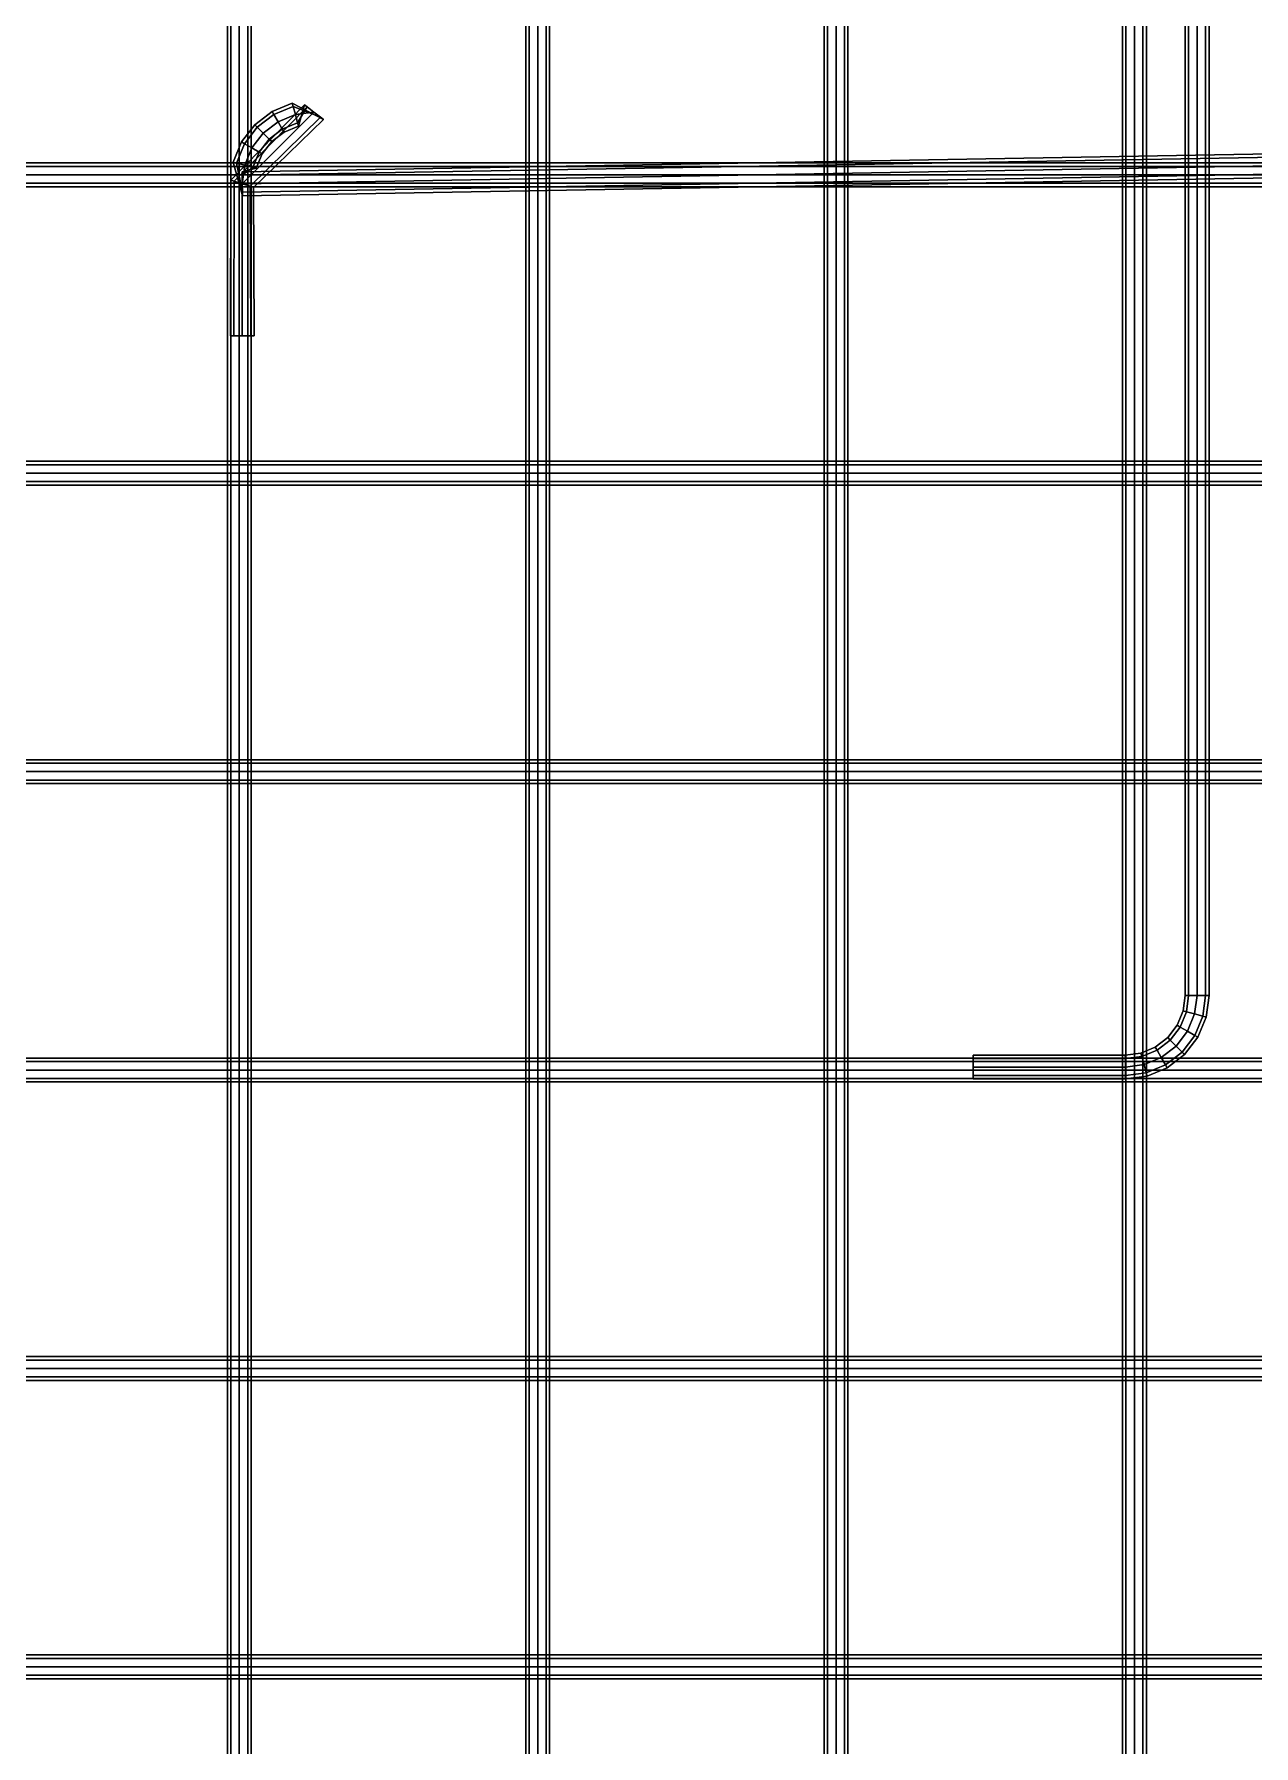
# Model space of a CAD drawing. Extents: x -6000 to 6000, y 0 to 6600.
# Drawn here: x -1537 to -720, y 1147 to 2294 of the extents above; entities that cross this region are included whole.
import ezdxf

# ---------------------------------------------------------------- set-up
doc = ezdxf.new("R2010")
doc.units = 0
for name, color, linetype in [('REBAR-H', 4, 'CONTINUOUS'), ('REBAR-O', 6, 'CONTINUOUS'), ('REBAR-V', 3, 'CONTINUOUS')]:
    doc.layers.add(name, color=color, linetype=linetype)

msp = doc.modelspace()

# ---------------------------------------------------------------- linework, layer by layer
at = {"layer": 'REBAR-H'}
for points in [[(-3937.077, 2205.657, 52.343), (-3937.077, 2208, 58), (3937.077, 2208, 58), (3937.077, 2205.657, 52.343)], [(-3937.077, 2208, 58), (-3937.077, 2205.657, 63.657), (3937.077, 2205.657, 63.657), (3937.077, 2208, 58)], [(-3937.077, 2205.657, 736.343), (-3937.077, 2208, 742), (3937.077, 2208, 742), (3937.077, 2205.657, 736.343)], [(-3937.077, 2208, 742), (-3937.077, 2205.657, 747.657), (3937.077, 2205.657, 747.657), (3937.077, 2208, 742)], [(-3937.077, 2200, 50), (-3937.077, 2205.657, 52.343), (3937.077, 2205.657, 52.343), (3937.077, 2200, 50)], [(-3937.077, 2205.657, 63.657), (-3937.077, 2200, 66), (3937.077, 2200, 66), (3937.077, 2205.657, 63.657)], [(-3937.077, 2200, 734), (-3937.077, 2205.657, 736.343), (3937.077, 2205.657, 736.343), (3937.077, 2200, 734)], [(-3937.077, 2205.657, 747.657), (-3937.077, 2200, 750), (3937.077, 2200, 750), (3937.077, 2205.657, 747.657)], [(-3937.077, 2194.343, 52.343), (-3937.077, 2200, 50), (3937.077, 2200, 50), (3937.077, 2194.343, 52.343)], [(-3937.077, 2200, 66), (-3937.077, 2194.343, 63.657), (3937.077, 2194.343, 63.657), (3937.077, 2200, 66)], [(-3937.077, 2194.343, 736.343), (-3937.077, 2200, 734), (3937.077, 2200, 734), (3937.077, 2194.343, 736.343)], [(-3937.077, 2200, 750), (-3937.077, 2194.343, 747.657), (3937.077, 2194.343, 747.657), (3937.077, 2200, 750)], [(-3937.077, 2192, 58), (-3937.077, 2194.343, 52.343), (3937.077, 2194.343, 52.343), (3937.077, 2192, 58)], [(-3937.077, 2194.343, 63.657), (-3937.077, 2192, 58), (3937.077, 2192, 58), (3937.077, 2194.343, 63.657)], [(-3937.077, 2192, 742), (-3937.077, 2194.343, 736.343), (3937.077, 2194.343, 736.343), (3937.077, 2192, 742)], [(-3937.077, 2194.343, 747.657), (-3937.077, 2192, 742), (3937.077, 2192, 742), (3937.077, 2194.343, 747.657)], [(-3846.168, 2005.657, 52.343), (-3846.168, 2008, 58), (3846.168, 2008, 58), (3846.168, 2005.657, 52.343)], [(-3846.168, 2008, 58), (-3846.168, 2005.657, 63.657), (3846.168, 2005.657, 63.657), (3846.168, 2008, 58)], [(-3846.168, 2005.657, 736.343), (-3846.168, 2008, 742), (3846.168, 2008, 742), (3846.168, 2005.657, 736.343)], [(-3846.168, 2008, 742), (-3846.168, 2005.657, 747.657), (3846.168, 2005.657, 747.657), (3846.168, 2008, 742)], [(-3846.168, 2000, 50), (-3846.168, 2005.657, 52.343), (3846.168, 2005.657, 52.343), (3846.168, 2000, 50)], [(-3846.168, 2005.657, 63.657), (-3846.168, 2000, 66), (3846.168, 2000, 66), (3846.168, 2005.657, 63.657)], [(-3846.168, 2000, 734), (-3846.168, 2005.657, 736.343), (3846.168, 2005.657, 736.343), (3846.168, 2000, 734)], [(-3846.168, 2005.657, 747.657), (-3846.168, 2000, 750), (3846.168, 2000, 750), (3846.168, 2005.657, 747.657)], [(-3846.168, 1994.343, 52.343), (-3846.168, 2000, 50), (3846.168, 2000, 50), (3846.168, 1994.343, 52.343)], [(-3846.168, 2000, 66), (-3846.168, 1994.343, 63.657), (3846.168, 1994.343, 63.657), (3846.168, 2000, 66)], [(-3846.168, 1994.343, 736.343), (-3846.168, 2000, 734), (3846.168, 2000, 734), (3846.168, 1994.343, 736.343)], [(-3846.168, 2000, 750), (-3846.168, 1994.343, 747.657), (3846.168, 1994.343, 747.657), (3846.168, 2000, 750)], [(-3846.168, 1992, 58), (-3846.168, 1994.343, 52.343), (3846.168, 1994.343, 52.343), (3846.168, 1992, 58)], [(-3846.168, 1994.343, 63.657), (-3846.168, 1992, 58), (3846.168, 1992, 58), (3846.168, 1994.343, 63.657)], [(-3846.168, 1992, 742), (-3846.168, 1994.343, 736.343), (3846.168, 1994.343, 736.343), (3846.168, 1992, 742)], [(-3846.168, 1994.343, 747.657), (-3846.168, 1992, 742), (3846.168, 1992, 742), (3846.168, 1994.343, 747.657)], [(-3755.259, 1805.657, 52.343), (-3755.259, 1808, 58), (3755.259, 1808, 58), (3755.259, 1805.657, 52.343)], [(-3755.259, 1808, 58), (-3755.259, 1805.657, 63.657), (3755.259, 1805.657, 63.657), (3755.259, 1808, 58)], [(-3755.259, 1805.657, 736.343), (-3755.259, 1808, 742), (3755.259, 1808, 742), (3755.259, 1805.657, 736.343)], [(-3755.259, 1808, 742), (-3755.259, 1805.657, 747.657), (3755.259, 1805.657, 747.657), (3755.259, 1808, 742)], [(-3755.259, 1800, 50), (-3755.259, 1805.657, 52.343), (3755.259, 1805.657, 52.343), (3755.259, 1800, 50)], [(-3755.259, 1805.657, 63.657), (-3755.259, 1800, 66), (3755.259, 1800, 66), (3755.259, 1805.657, 63.657)], [(-3755.259, 1800, 734), (-3755.259, 1805.657, 736.343), (3755.259, 1805.657, 736.343), (3755.259, 1800, 734)], [(-3755.259, 1805.657, 747.657), (-3755.259, 1800, 750), (3755.259, 1800, 750), (3755.259, 1805.657, 747.657)], [(-3755.259, 1794.343, 52.343), (-3755.259, 1800, 50), (3755.259, 1800, 50), (3755.259, 1794.343, 52.343)], [(-3755.259, 1800, 66), (-3755.259, 1794.343, 63.657), (3755.259, 1794.343, 63.657), (3755.259, 1800, 66)], [(-3755.259, 1794.343, 736.343), (-3755.259, 1800, 734), (3755.259, 1800, 734), (3755.259, 1794.343, 736.343)], [(-3755.259, 1800, 750), (-3755.259, 1794.343, 747.657), (3755.259, 1794.343, 747.657), (3755.259, 1800, 750)], [(-3755.259, 1792, 58), (-3755.259, 1794.343, 52.343), (3755.259, 1794.343, 52.343), (3755.259, 1792, 58)], [(-3755.259, 1794.343, 63.657), (-3755.259, 1792, 58), (3755.259, 1792, 58), (3755.259, 1794.343, 63.657)], [(-3755.259, 1792, 742), (-3755.259, 1794.343, 736.343), (3755.259, 1794.343, 736.343), (3755.259, 1792, 742)], [(-3755.259, 1794.343, 747.657), (-3755.259, 1792, 742), (3755.259, 1792, 742), (3755.259, 1794.343, 747.657)], [(-3664.35, 1605.657, 52.343), (-3664.35, 1608, 58), (3664.35, 1608, 58), (3664.35, 1605.657, 52.343)], [(-3664.35, 1608, 58), (-3664.35, 1605.657, 63.657), (3664.35, 1605.657, 63.657), (3664.35, 1608, 58)], [(-3664.35, 1605.657, 736.343), (-3664.35, 1608, 742), (3664.35, 1608, 742), (3664.35, 1605.657, 736.343)], [(-3664.35, 1608, 742), (-3664.35, 1605.657, 747.657), (3664.35, 1605.657, 747.657), (3664.35, 1608, 742)], [(-3664.35, 1600, 50), (-3664.35, 1605.657, 52.343), (3664.35, 1605.657, 52.343), (3664.35, 1600, 50)], [(-3664.35, 1605.657, 63.657), (-3664.35, 1600, 66), (3664.35, 1600, 66), (3664.35, 1605.657, 63.657)], [(-3664.35, 1600, 734), (-3664.35, 1605.657, 736.343), (3664.35, 1605.657, 736.343), (3664.35, 1600, 734)], [(-3664.35, 1605.657, 747.657), (-3664.35, 1600, 750), (3664.35, 1600, 750), (3664.35, 1605.657, 747.657)], [(-3664.35, 1594.343, 52.343), (-3664.35, 1600, 50), (3664.35, 1600, 50), (3664.35, 1594.343, 52.343)], [(-3664.35, 1600, 66), (-3664.35, 1594.343, 63.657), (3664.35, 1594.343, 63.657), (3664.35, 1600, 66)], [(-3664.35, 1594.343, 736.343), (-3664.35, 1600, 734), (3664.35, 1600, 734), (3664.35, 1594.343, 736.343)], [(-3664.35, 1600, 750), (-3664.35, 1594.343, 747.657), (3664.35, 1594.343, 747.657), (3664.35, 1600, 750)], [(-3664.35, 1592, 58), (-3664.35, 1594.343, 52.343), (3664.35, 1594.343, 52.343), (3664.35, 1592, 58)], [(-3664.35, 1594.343, 63.657), (-3664.35, 1592, 58), (3664.35, 1592, 58), (3664.35, 1594.343, 63.657)], [(-3664.35, 1592, 742), (-3664.35, 1594.343, 736.343), (3664.35, 1594.343, 736.343), (3664.35, 1592, 742)], [(-3664.35, 1594.343, 747.657), (-3664.35, 1592, 742), (3664.35, 1592, 742), (3664.35, 1594.343, 747.657)], [(-3573.441, 1405.657, 52.343), (-3573.441, 1408, 58), (3573.441, 1408, 58), (3573.441, 1405.657, 52.343)], [(-3573.441, 1408, 58), (-3573.441, 1405.657, 63.657), (3573.441, 1405.657, 63.657), (3573.441, 1408, 58)], [(-3573.441, 1405.657, 736.343), (-3573.441, 1408, 742), (3573.441, 1408, 742), (3573.441, 1405.657, 736.343)], [(-3573.441, 1408, 742), (-3573.441, 1405.657, 747.657), (3573.441, 1405.657, 747.657), (3573.441, 1408, 742)], [(-3573.441, 1400, 50), (-3573.441, 1405.657, 52.343), (3573.441, 1405.657, 52.343), (3573.441, 1400, 50)], [(-3573.441, 1405.657, 63.657), (-3573.441, 1400, 66), (3573.441, 1400, 66), (3573.441, 1405.657, 63.657)], [(-3573.441, 1400, 734), (-3573.441, 1405.657, 736.343), (3573.441, 1405.657, 736.343), (3573.441, 1400, 734)], [(-3573.441, 1405.657, 747.657), (-3573.441, 1400, 750), (3573.441, 1400, 750), (3573.441, 1405.657, 747.657)], [(-3573.441, 1394.343, 52.343), (-3573.441, 1400, 50), (3573.441, 1400, 50), (3573.441, 1394.343, 52.343)], [(-3573.441, 1400, 66), (-3573.441, 1394.343, 63.657), (3573.441, 1394.343, 63.657), (3573.441, 1400, 66)], [(-3573.441, 1394.343, 736.343), (-3573.441, 1400, 734), (3573.441, 1400, 734), (3573.441, 1394.343, 736.343)], [(-3573.441, 1400, 750), (-3573.441, 1394.343, 747.657), (3573.441, 1394.343, 747.657), (3573.441, 1400, 750)], [(-3573.441, 1392, 58), (-3573.441, 1394.343, 52.343), (3573.441, 1394.343, 52.343), (3573.441, 1392, 58)], [(-3573.441, 1394.343, 63.657), (-3573.441, 1392, 58), (3573.441, 1392, 58), (3573.441, 1394.343, 63.657)], [(-3573.441, 1392, 742), (-3573.441, 1394.343, 736.343), (3573.441, 1394.343, 736.343), (3573.441, 1392, 742)], [(-3573.441, 1394.343, 747.657), (-3573.441, 1392, 742), (3573.441, 1392, 742), (3573.441, 1394.343, 747.657)], [(-3482.532, 1205.657, 52.343), (-3482.532, 1208, 58), (3482.532, 1208, 58), (3482.532, 1205.657, 52.343)], [(-3482.532, 1208, 58), (-3482.532, 1205.657, 63.657), (3482.532, 1205.657, 63.657), (3482.532, 1208, 58)], [(-3482.532, 1205.657, 736.343), (-3482.532, 1208, 742), (3482.532, 1208, 742), (3482.532, 1205.657, 736.343)], [(-3482.532, 1208, 742), (-3482.532, 1205.657, 747.657), (3482.532, 1205.657, 747.657), (3482.532, 1208, 742)], [(-3482.532, 1200, 50), (-3482.532, 1205.657, 52.343), (3482.532, 1205.657, 52.343), (3482.532, 1200, 50)], [(-3482.532, 1205.657, 63.657), (-3482.532, 1200, 66), (3482.532, 1200, 66), (3482.532, 1205.657, 63.657)], [(-3482.532, 1200, 734), (-3482.532, 1205.657, 736.343), (3482.532, 1205.657, 736.343), (3482.532, 1200, 734)], [(-3482.532, 1205.657, 747.657), (-3482.532, 1200, 750), (3482.532, 1200, 750), (3482.532, 1205.657, 747.657)], [(-3482.532, 1194.343, 52.343), (-3482.532, 1200, 50), (3482.532, 1200, 50), (3482.532, 1194.343, 52.343)], [(-3482.532, 1200, 66), (-3482.532, 1194.343, 63.657), (3482.532, 1194.343, 63.657), (3482.532, 1200, 66)], [(-3482.532, 1194.343, 736.343), (-3482.532, 1200, 734), (3482.532, 1200, 734), (3482.532, 1194.343, 736.343)], [(-3482.532, 1200, 750), (-3482.532, 1194.343, 747.657), (3482.532, 1194.343, 747.657), (3482.532, 1200, 750)], [(-3482.532, 1192, 58), (-3482.532, 1194.343, 52.343), (3482.532, 1194.343, 52.343), (3482.532, 1192, 58)], [(-3482.532, 1194.343, 63.657), (-3482.532, 1192, 58), (3482.532, 1192, 58), (3482.532, 1194.343, 63.657)], [(-3482.532, 1192, 742), (-3482.532, 1194.343, 736.343), (3482.532, 1194.343, 736.343), (3482.532, 1192, 742)], [(-3482.532, 1194.343, 747.657), (-3482.532, 1192, 742), (3482.532, 1192, 742), (3482.532, 1194.343, 747.657)]]:
    msp.add_3dface(points, dxfattribs=at)
at = {"layer": 'REBAR-O'}
for points in [[(-763.657, 1650.003, 52.343), (-766, 1650.004, 58), (-766, 4949.996, 58), (-763.657, 4949.997, 52.343)], [(-766, 1650.004, 58), (-763.657, 1650.003, 63.657), (-763.657, 4949.997, 63.657), (-766, 4949.996, 58)], [(-763.657, 1650.003, 736.343), (-766, 1650.004, 742), (-766, 4949.996, 742), (-763.657, 4949.997, 736.343)], [(-766, 1650.004, 742), (-763.657, 1650.003, 747.657), (-763.657, 4949.997, 747.657), (-766, 4949.996, 742)], [(-758, 1650, 50), (-763.657, 1650.003, 52.343), (-763.657, 4949.997, 52.343), (-758, 4950, 50)], [(-763.657, 1650.003, 63.657), (-758, 1650, 66), (-758, 4950, 66), (-763.657, 4949.997, 63.657)], [(-758, 1650, 734), (-763.657, 1650.003, 736.343), (-763.657, 4949.997, 736.343), (-758, 4950, 734)], [(-763.657, 1650.003, 747.657), (-758, 1650, 750), (-758, 4950, 750), (-763.657, 4949.997, 747.657)], [(-752.343, 1649.997, 52.343), (-758, 1650, 50), (-758, 4950, 50), (-752.343, 4950.003, 52.343)], [(-758, 1650, 66), (-752.343, 1649.997, 63.657), (-752.343, 4950.003, 63.657), (-758, 4950, 66)], [(-752.343, 1649.997, 736.343), (-758, 1650, 734), (-758, 4950, 734), (-752.343, 4950.003, 736.343)], [(-758, 1650, 750), (-752.343, 1649.997, 747.657), (-752.343, 4950.003, 747.657), (-758, 4950, 750)], [(-750, 1649.996, 58), (-752.343, 1649.997, 52.343), (-752.343, 4950.003, 52.343), (-750, 4950.004, 58)], [(-752.343, 1649.997, 63.657), (-750, 1649.996, 58), (-750, 4950.004, 58), (-752.343, 4950.003, 63.657)], [(-750, 1649.996, 742), (-752.343, 1649.997, 736.343), (-752.343, 4950.003, 736.343), (-750, 4950.004, 742)], [(-752.343, 1649.997, 747.657), (-750, 1649.996, 742), (-750, 4950.004, 742), (-752.343, 4950.003, 747.657)], [(-1398.073, 2199.656, 52.343), (-1398.104, 2201.999, 58), (1350, 2250, 58), (1350, 2247.657, 52.343)], [(-1398.104, 2201.999, 58), (-1398.073, 2199.656, 63.657), (1350, 2247.657, 63.657), (1350, 2250, 58)], [(-1398.073, 2199.656, 736.343), (-1398.104, 2201.999, 742), (1350, 2250, 742), (1350, 2247.657, 736.343)], [(-1398.104, 2201.999, 742), (-1398.073, 2199.656, 747.657), (1350, 2247.657, 747.657), (1350, 2250, 742)], [(-1403.388, 2195.724, 52.343), (-1405.619, 2196.438, 58), (-1356.347, 2246.87, 58), (-1354.488, 2245.444, 52.343)], [(-1405.619, 2196.438, 58), (-1403.388, 2195.724, 63.657), (-1354.488, 2245.444, 63.657), (-1356.347, 2246.87, 58)], [(-1403.388, 2195.724, 736.343), (-1405.619, 2196.438, 742), (-1356.347, 2246.87, 742), (-1354.488, 2245.444, 736.343)], [(-1405.619, 2196.438, 742), (-1403.388, 2195.724, 747.657), (-1354.488, 2245.444, 747.657), (-1356.347, 2246.87, 742)], [(-1398, 2194, 50), (-1403.388, 2195.724, 52.343), (-1354.488, 2245.444, 52.343), (-1350, 2242, 50)], [(-1403.388, 2195.724, 63.657), (-1398, 2194, 66), (-1350, 2242, 66), (-1354.488, 2245.444, 63.657)], [(-1398, 2194, 734), (-1403.388, 2195.724, 736.343), (-1354.488, 2245.444, 736.343), (-1350, 2242, 734)], [(-1403.388, 2195.724, 747.657), (-1398, 2194, 750), (-1350, 2242, 750), (-1354.488, 2245.444, 747.657)], [(-1398, 2194, 50), (-1398.073, 2199.656, 52.343), (1350, 2247.657, 52.343), (1350, 2242, 50)], [(-1398.073, 2199.656, 63.657), (-1398, 2194, 66), (1350, 2242, 66), (1350, 2247.657, 63.657)], [(-1398, 2194, 734), (-1398.073, 2199.656, 736.343), (1350, 2247.657, 736.343), (1350, 2242, 734)], [(-1398.073, 2199.656, 747.657), (-1398, 2194, 750), (1350, 2242, 750), (1350, 2247.657, 747.657)], [(-1392.612, 2192.276, 52.343), (-1398, 2194, 50), (-1350, 2242, 50), (-1345.512, 2238.556, 52.343)], [(-1398, 2194, 66), (-1392.612, 2192.276, 63.657), (-1345.512, 2238.556, 63.657), (-1350, 2242, 66)], [(-1397.927, 2188.344, 52.343), (-1398, 2194, 50), (1350, 2242, 50), (1350, 2236.343, 52.343)], [(-1398, 2194, 66), (-1397.927, 2188.344, 63.657), (1350, 2236.343, 63.657), (1350, 2242, 66)], [(-1392.612, 2192.276, 736.343), (-1398, 2194, 734), (-1350, 2242, 734), (-1345.512, 2238.556, 736.343)], [(-1398, 2194, 750), (-1392.612, 2192.276, 747.657), (-1345.512, 2238.556, 747.657), (-1350, 2242, 750)], [(-1397.927, 2188.344, 736.343), (-1398, 2194, 734), (1350, 2242, 734), (1350, 2236.343, 736.343)], [(-1398, 2194, 750), (-1397.927, 2188.344, 747.657), (1350, 2236.343, 747.657), (1350, 2242, 750)], [(-1390.381, 2191.562, 58), (-1392.612, 2192.276, 52.343), (-1345.512, 2238.556, 52.343), (-1343.653, 2237.13, 58)], [(-1392.612, 2192.276, 63.657), (-1390.381, 2191.562, 58), (-1343.653, 2237.13, 58), (-1345.512, 2238.556, 63.657)], [(-1390.381, 2191.562, 742), (-1392.612, 2192.276, 736.343), (-1345.512, 2238.556, 736.343), (-1343.653, 2237.13, 742)], [(-1392.612, 2192.276, 747.657), (-1390.381, 2191.562, 742), (-1343.653, 2237.13, 742), (-1345.512, 2238.556, 747.657)], [(-1378, 2242.497, 58), (-1376.828, 2240.468, 52.343), (-1387.941, 2231.941, 52.343), (-1389.598, 2233.598, 58)], [(-1376.828, 2240.468, 63.657), (-1378, 2242.497, 58), (-1389.598, 2233.598, 58), (-1387.941, 2231.941, 63.657)], [(-1378, 2242.497, 742), (-1376.828, 2240.468, 736.343), (-1387.941, 2231.941, 736.343), (-1389.598, 2233.598, 742)], [(-1376.828, 2240.468, 747.657), (-1378, 2242.497, 742), (-1389.598, 2233.598, 742), (-1387.941, 2231.941, 747.657)], [(-1376.828, 2240.468, 52.343), (-1374, 2235.569, 50), (-1383.941, 2227.941, 50), (-1387.941, 2231.941, 52.343)], [(-1374, 2235.569, 66), (-1376.828, 2240.468, 63.657), (-1387.941, 2231.941, 63.657), (-1383.941, 2227.941, 66)], [(-1376.828, 2240.468, 736.343), (-1374, 2235.569, 734), (-1383.941, 2227.941, 734), (-1387.941, 2231.941, 736.343)], [(-1374, 2235.569, 750), (-1376.828, 2240.468, 747.657), (-1387.941, 2231.941, 747.657), (-1383.941, 2227.941, 750)], [(-1364.494, 2248.092, 58), (-1363.887, 2245.829, 52.343), (-1376.828, 2240.468, 52.343), (-1378, 2242.497, 58)], [(-1363.887, 2245.829, 63.657), (-1364.494, 2248.092, 58), (-1378, 2242.497, 58), (-1376.828, 2240.468, 63.657)], [(-1364.494, 2248.092, 742), (-1363.887, 2245.829, 736.343), (-1376.828, 2240.468, 736.343), (-1378, 2242.497, 742)], [(-1363.887, 2245.829, 747.657), (-1364.494, 2248.092, 742), (-1378, 2242.497, 742), (-1376.828, 2240.468, 747.657)], [(-1363.887, 2245.829, 52.343), (-1362.423, 2240.364, 50), (-1374, 2235.569, 50), (-1376.828, 2240.468, 52.343)], [(-1362.423, 2240.364, 66), (-1363.887, 2245.829, 63.657), (-1376.828, 2240.468, 63.657), (-1374, 2235.569, 66)], [(-1363.887, 2245.829, 736.343), (-1362.423, 2240.364, 734), (-1374, 2235.569, 734), (-1376.828, 2240.468, 736.343)], [(-1362.423, 2240.364, 750), (-1363.887, 2245.829, 747.657), (-1376.828, 2240.468, 747.657), (-1374, 2235.569, 750)], [(-1362.423, 2240.364, 50), (-1360.959, 2234.9, 52.343), (-1371.172, 2230.67, 52.343), (-1374, 2235.569, 50)], [(-1360.959, 2234.9, 63.657), (-1362.423, 2240.364, 66), (-1374, 2235.569, 66), (-1371.172, 2230.67, 63.657)], [(-1362.423, 2240.364, 734), (-1360.959, 2234.9, 736.343), (-1371.172, 2230.67, 736.343), (-1374, 2235.569, 734)], [(-1360.959, 2234.9, 747.657), (-1362.423, 2240.364, 750), (-1374, 2235.569, 750), (-1371.172, 2230.67, 747.657)], [(-1343.653, 2237.13, 58), (-1345.512, 2238.556, 52.343), (-1363.887, 2245.829, 52.343), (-1364.494, 2248.092, 58)], [(-1345.512, 2238.556, 63.657), (-1343.653, 2237.13, 58), (-1364.494, 2248.092, 58), (-1363.887, 2245.829, 63.657)], [(-1343.653, 2237.13, 742), (-1345.512, 2238.556, 736.343), (-1363.887, 2245.829, 736.343), (-1364.494, 2248.092, 742)], [(-1345.512, 2238.556, 747.657), (-1343.653, 2237.13, 742), (-1364.494, 2248.092, 742), (-1363.887, 2245.829, 747.657)], [(-1345.512, 2238.556, 52.343), (-1350, 2242, 50), (-1362.423, 2240.364, 50), (-1363.887, 2245.829, 52.343)], [(-1350, 2242, 66), (-1345.512, 2238.556, 63.657), (-1363.887, 2245.829, 63.657), (-1362.423, 2240.364, 66)], [(-1345.512, 2238.556, 736.343), (-1350, 2242, 734), (-1362.423, 2240.364, 734), (-1363.887, 2245.829, 736.343)], [(-1350, 2242, 750), (-1345.512, 2238.556, 747.657), (-1363.887, 2245.829, 747.657), (-1362.423, 2240.364, 750)], [(-1350, 2242, 50), (-1354.488, 2245.444, 52.343), (-1360.959, 2234.9, 52.343), (-1362.423, 2240.364, 50)], [(-1354.488, 2245.444, 63.657), (-1350, 2242, 66), (-1362.423, 2240.364, 66), (-1360.959, 2234.9, 63.657)], [(-1350, 2242, 734), (-1354.488, 2245.444, 736.343), (-1360.959, 2234.9, 736.343), (-1362.423, 2240.364, 734)], [(-1354.488, 2245.444, 747.657), (-1350, 2242, 750), (-1362.423, 2240.364, 750), (-1360.959, 2234.9, 747.657)], [(-1354.488, 2245.444, 52.343), (-1356.347, 2246.87, 58), (-1360.353, 2232.637, 58), (-1360.959, 2234.9, 52.343)], [(-1356.347, 2246.87, 58), (-1354.488, 2245.444, 63.657), (-1360.959, 2234.9, 63.657), (-1360.353, 2232.637, 58)], [(-1354.488, 2245.444, 736.343), (-1356.347, 2246.87, 742), (-1360.353, 2232.637, 742), (-1360.959, 2234.9, 736.343)], [(-1356.347, 2246.87, 742), (-1354.488, 2245.444, 747.657), (-1360.959, 2234.9, 747.657), (-1360.353, 2232.637, 742)], [(-1389.598, 2233.598, 58), (-1387.941, 2231.941, 52.343), (-1396.468, 2220.828, 52.343), (-1398.497, 2222, 58)], [(-1387.941, 2231.941, 63.657), (-1389.598, 2233.598, 58), (-1398.497, 2222, 58), (-1396.468, 2220.828, 63.657)], [(-1389.598, 2233.598, 742), (-1387.941, 2231.941, 736.343), (-1396.468, 2220.828, 736.343), (-1398.497, 2222, 742)], [(-1387.941, 2231.941, 747.657), (-1389.598, 2233.598, 742), (-1398.497, 2222, 742), (-1396.468, 2220.828, 747.657)], [(-1397.896, 2186.001, 58), (-1397.927, 2188.344, 52.343), (1350, 2236.343, 52.343), (1350, 2234, 58)], [(-1397.927, 2188.344, 63.657), (-1397.896, 2186.001, 58), (1350, 2234, 58), (1350, 2236.343, 63.657)], [(-1397.896, 2186.001, 742), (-1397.927, 2188.344, 736.343), (1350, 2236.343, 736.343), (1350, 2234, 742)], [(-1397.927, 2188.344, 747.657), (-1397.896, 2186.001, 742), (1350, 2234, 742), (1350, 2236.343, 747.657)], [(-1387.941, 2231.941, 52.343), (-1383.941, 2227.941, 50), (-1391.569, 2218, 50), (-1396.468, 2220.828, 52.343)], [(-1383.941, 2227.941, 66), (-1387.941, 2231.941, 63.657), (-1396.468, 2220.828, 63.657), (-1391.569, 2218, 66)], [(-1387.941, 2231.941, 736.343), (-1383.941, 2227.941, 734), (-1391.569, 2218, 734), (-1396.468, 2220.828, 736.343)], [(-1383.941, 2227.941, 750), (-1387.941, 2231.941, 747.657), (-1396.468, 2220.828, 747.657), (-1391.569, 2218, 750)], [(-1383.941, 2227.941, 50), (-1379.941, 2223.941, 52.343), (-1386.67, 2215.172, 52.343), (-1391.569, 2218, 50)], [(-1379.941, 2223.941, 63.657), (-1383.941, 2227.941, 66), (-1391.569, 2218, 66), (-1386.67, 2215.172, 63.657)], [(-1383.941, 2227.941, 734), (-1379.941, 2223.941, 736.343), (-1386.67, 2215.172, 736.343), (-1391.569, 2218, 734)], [(-1379.941, 2223.941, 747.657), (-1383.941, 2227.941, 750), (-1391.569, 2218, 750), (-1386.67, 2215.172, 747.657)], [(-1374, 2235.569, 50), (-1371.172, 2230.67, 52.343), (-1379.941, 2223.941, 52.343), (-1383.941, 2227.941, 50)], [(-1371.172, 2230.67, 63.657), (-1374, 2235.569, 66), (-1383.941, 2227.941, 66), (-1379.941, 2223.941, 63.657)], [(-1374, 2235.569, 734), (-1371.172, 2230.67, 736.343), (-1379.941, 2223.941, 736.343), (-1383.941, 2227.941, 734)], [(-1371.172, 2230.67, 747.657), (-1374, 2235.569, 750), (-1383.941, 2227.941, 750), (-1379.941, 2223.941, 747.657)], [(-1371.172, 2230.67, 52.343), (-1370, 2228.641, 58), (-1378.284, 2222.284, 58), (-1379.941, 2223.941, 52.343)], [(-1370, 2228.641, 58), (-1371.172, 2230.67, 63.657), (-1379.941, 2223.941, 63.657), (-1378.284, 2222.284, 58)], [(-1371.172, 2230.67, 736.343), (-1370, 2228.641, 742), (-1378.284, 2222.284, 742), (-1379.941, 2223.941, 736.343)], [(-1370, 2228.641, 742), (-1371.172, 2230.67, 747.657), (-1379.941, 2223.941, 747.657), (-1378.284, 2222.284, 742)], [(-1360.959, 2234.9, 52.343), (-1360.353, 2232.637, 58), (-1370, 2228.641, 58), (-1371.172, 2230.67, 52.343)], [(-1360.353, 2232.637, 58), (-1360.959, 2234.9, 63.657), (-1371.172, 2230.67, 63.657), (-1370, 2228.641, 58)], [(-1360.959, 2234.9, 736.343), (-1360.353, 2232.637, 742), (-1370, 2228.641, 742), (-1371.172, 2230.67, 736.343)], [(-1360.353, 2232.637, 742), (-1360.959, 2234.9, 747.657), (-1371.172, 2230.67, 747.657), (-1370, 2228.641, 742)], [(-1398.497, 2222, 58), (-1396.468, 2220.828, 52.343), (-1401.829, 2207.887, 52.343), (-1404.092, 2208.494, 58)], [(-1396.468, 2220.828, 63.657), (-1398.497, 2222, 58), (-1404.092, 2208.494, 58), (-1401.829, 2207.887, 63.657)], [(-1398.497, 2222, 742), (-1396.468, 2220.828, 736.343), (-1401.829, 2207.887, 736.343), (-1404.092, 2208.494, 742)], [(-1396.468, 2220.828, 747.657), (-1398.497, 2222, 742), (-1404.092, 2208.494, 742), (-1401.829, 2207.887, 747.657)], [(-1396.468, 2220.828, 52.343), (-1391.569, 2218, 50), (-1396.364, 2206.423, 50), (-1401.829, 2207.887, 52.343)], [(-1391.569, 2218, 66), (-1396.468, 2220.828, 63.657), (-1401.829, 2207.887, 63.657), (-1396.364, 2206.423, 66)], [(-1396.468, 2220.828, 736.343), (-1391.569, 2218, 734), (-1396.364, 2206.423, 734), (-1401.829, 2207.887, 736.343)], [(-1391.569, 2218, 750), (-1396.468, 2220.828, 747.657), (-1401.829, 2207.887, 747.657), (-1396.364, 2206.423, 750)], [(-1391.569, 2218, 50), (-1386.67, 2215.172, 52.343), (-1390.9, 2204.959, 52.343), (-1396.364, 2206.423, 50)], [(-1386.67, 2215.172, 63.657), (-1391.569, 2218, 66), (-1396.364, 2206.423, 66), (-1390.9, 2204.959, 63.657)], [(-1391.569, 2218, 734), (-1386.67, 2215.172, 736.343), (-1390.9, 2204.959, 736.343), (-1396.364, 2206.423, 734)], [(-1386.67, 2215.172, 747.657), (-1391.569, 2218, 750), (-1396.364, 2206.423, 750), (-1390.9, 2204.959, 747.657)], [(-1386.67, 2215.172, 52.343), (-1384.641, 2214, 58), (-1388.637, 2204.353, 58), (-1390.9, 2204.959, 52.343)], [(-1384.641, 2214, 58), (-1386.67, 2215.172, 63.657), (-1390.9, 2204.959, 63.657), (-1388.637, 2204.353, 58)], [(-1386.67, 2215.172, 736.343), (-1384.641, 2214, 742), (-1388.637, 2204.353, 742), (-1390.9, 2204.959, 736.343)], [(-1384.641, 2214, 742), (-1386.67, 2215.172, 747.657), (-1390.9, 2204.959, 747.657), (-1388.637, 2204.353, 742)], [(-1379.941, 2223.941, 52.343), (-1378.284, 2222.284, 58), (-1384.641, 2214, 58), (-1386.67, 2215.172, 52.343)], [(-1378.284, 2222.284, 58), (-1379.941, 2223.941, 63.657), (-1386.67, 2215.172, 63.657), (-1384.641, 2214, 58)], [(-1379.941, 2223.941, 736.343), (-1378.284, 2222.284, 742), (-1384.641, 2214, 742), (-1386.67, 2215.172, 736.343)], [(-1378.284, 2222.284, 742), (-1379.941, 2223.941, 747.657), (-1386.67, 2215.172, 747.657), (-1384.641, 2214, 742)], [(-1404.092, 2208.494, 58), (-1401.829, 2207.887, 52.343), (-1397.927, 2188.344, 52.343), (-1397.896, 2186.001, 58)], [(-1401.829, 2207.887, 63.657), (-1404.092, 2208.494, 58), (-1397.896, 2186.001, 58), (-1397.927, 2188.344, 63.657)], [(-1404.092, 2208.494, 742), (-1401.829, 2207.887, 736.343), (-1397.927, 2188.344, 736.343), (-1397.896, 2186.001, 742)], [(-1401.829, 2207.887, 747.657), (-1404.092, 2208.494, 742), (-1397.896, 2186.001, 742), (-1397.927, 2188.344, 747.657)], [(-1401.829, 2207.887, 52.343), (-1396.364, 2206.423, 50), (-1398, 2194, 50), (-1397.927, 2188.344, 52.343)], [(-1396.364, 2206.423, 66), (-1401.829, 2207.887, 63.657), (-1397.927, 2188.344, 63.657), (-1398, 2194, 66)], [(-1401.829, 2207.887, 736.343), (-1396.364, 2206.423, 734), (-1398, 2194, 734), (-1397.927, 2188.344, 736.343)], [(-1396.364, 2206.423, 750), (-1401.829, 2207.887, 747.657), (-1397.927, 2188.344, 747.657), (-1398, 2194, 750)], [(-1390.9, 2204.959, 52.343), (-1388.637, 2204.353, 58), (-1398.104, 2201.999, 58), (-1398.073, 2199.656, 52.343)], [(-1388.637, 2204.353, 58), (-1390.9, 2204.959, 63.657), (-1398.073, 2199.656, 63.657), (-1398.104, 2201.999, 58)], [(-1390.9, 2204.959, 736.343), (-1388.637, 2204.353, 742), (-1398.104, 2201.999, 742), (-1398.073, 2199.656, 736.343)], [(-1388.637, 2204.353, 742), (-1390.9, 2204.959, 747.657), (-1398.073, 2199.656, 747.657), (-1398.104, 2201.999, 742)], [(-1396.364, 2206.423, 50), (-1390.9, 2204.959, 52.343), (-1398.073, 2199.656, 52.343), (-1398, 2194, 50)], [(-1390.9, 2204.959, 63.657), (-1396.364, 2206.423, 66), (-1398, 2194, 66), (-1398.073, 2199.656, 63.657)], [(-1396.364, 2206.423, 734), (-1390.9, 2204.959, 736.343), (-1398.073, 2199.656, 736.343), (-1398, 2194, 734)], [(-1390.9, 2204.959, 747.657), (-1396.364, 2206.423, 750), (-1398, 2194, 750), (-1398.073, 2199.656, 747.657)], [(-1403.657, 2092, 52.343), (-1406, 2092, 58), (-1405.619, 2196.438, 58), (-1403.388, 2195.724, 52.343)], [(-1406, 2092, 58), (-1403.657, 2092, 63.657), (-1403.388, 2195.724, 63.657), (-1405.619, 2196.438, 58)], [(-1403.657, 2092, 736.343), (-1406, 2092, 742), (-1405.619, 2196.438, 742), (-1403.388, 2195.724, 736.343)], [(-1406, 2092, 742), (-1403.657, 2092, 747.657), (-1403.388, 2195.724, 747.657), (-1405.619, 2196.438, 742)], [(-1398, 2092, 50), (-1403.657, 2092, 52.343), (-1403.388, 2195.724, 52.343), (-1398, 2194, 50)], [(-1403.657, 2092, 63.657), (-1398, 2092, 66), (-1398, 2194, 66), (-1403.388, 2195.724, 63.657)], [(-1398, 2092, 734), (-1403.657, 2092, 736.343), (-1403.388, 2195.724, 736.343), (-1398, 2194, 734)], [(-1403.657, 2092, 747.657), (-1398, 2092, 750), (-1398, 2194, 750), (-1403.388, 2195.724, 747.657)], [(-1392.343, 2092, 52.343), (-1398, 2092, 50), (-1398, 2194, 50), (-1392.612, 2192.276, 52.343)], [(-1398, 2092, 66), (-1392.343, 2092, 63.657), (-1392.612, 2192.276, 63.657), (-1398, 2194, 66)], [(-1392.343, 2092, 736.343), (-1398, 2092, 734), (-1398, 2194, 734), (-1392.612, 2192.276, 736.343)], [(-1398, 2092, 750), (-1392.343, 2092, 747.657), (-1392.612, 2192.276, 747.657), (-1398, 2194, 750)], [(-1390, 2092, 58), (-1392.343, 2092, 52.343), (-1392.612, 2192.276, 52.343), (-1390.381, 2191.562, 58)], [(-1392.343, 2092, 63.657), (-1390, 2092, 58), (-1390.381, 2191.562, 58), (-1392.612, 2192.276, 63.657)], [(-1390, 2092, 742), (-1392.343, 2092, 736.343), (-1392.612, 2192.276, 736.343), (-1390.381, 2191.562, 742)], [(-1392.343, 2092, 747.657), (-1390, 2092, 742), (-1390.381, 2191.562, 742), (-1392.612, 2192.276, 747.657)], [(-765.1, 1639.041, 52.343), (-767.363, 1639.647, 58), (-766, 1650.004, 58), (-763.657, 1650.003, 52.343)], [(-767.363, 1639.647, 58), (-765.1, 1639.041, 63.657), (-763.657, 1650.003, 63.657), (-766, 1650.004, 58)], [(-765.1, 1639.041, 736.343), (-767.363, 1639.647, 742), (-766, 1650.004, 742), (-763.657, 1650.003, 736.343)], [(-767.363, 1639.647, 742), (-765.1, 1639.041, 747.657), (-763.657, 1650.003, 747.657), (-766, 1650.004, 742)], [(-759.636, 1637.577, 50), (-765.1, 1639.041, 52.343), (-763.657, 1650.003, 52.343), (-758, 1650, 50)], [(-765.1, 1639.041, 63.657), (-759.636, 1637.577, 66), (-758, 1650, 66), (-763.657, 1650.003, 63.657)], [(-759.636, 1637.577, 734), (-765.1, 1639.041, 736.343), (-763.657, 1650.003, 736.343), (-758, 1650, 734)], [(-765.1, 1639.041, 747.657), (-759.636, 1637.577, 750), (-758, 1650, 750), (-763.657, 1650.003, 747.657)], [(-754.171, 1636.113, 52.343), (-759.636, 1637.577, 50), (-758, 1650, 50), (-752.343, 1649.997, 52.343)], [(-759.636, 1637.577, 66), (-754.171, 1636.113, 63.657), (-752.343, 1649.997, 63.657), (-758, 1650, 66)], [(-754.171, 1636.113, 736.343), (-759.636, 1637.577, 734), (-758, 1650, 734), (-752.343, 1649.997, 736.343)], [(-759.636, 1637.577, 750), (-754.171, 1636.113, 747.657), (-752.343, 1649.997, 747.657), (-758, 1650, 750)], [(-751.908, 1635.506, 58), (-754.171, 1636.113, 52.343), (-752.343, 1649.997, 52.343), (-750, 1649.996, 58)], [(-754.171, 1636.113, 63.657), (-751.908, 1635.506, 58), (-750, 1649.996, 58), (-752.343, 1649.997, 63.657)], [(-751.908, 1635.506, 742), (-754.171, 1636.113, 736.343), (-752.343, 1649.997, 736.343), (-750, 1649.996, 742)], [(-754.171, 1636.113, 747.657), (-751.908, 1635.506, 742), (-750, 1649.996, 742), (-752.343, 1649.997, 747.657)], [(-776.059, 1620.059, 52.343), (-777.716, 1621.716, 58), (-771.359, 1630, 58), (-769.33, 1628.828, 52.343)], [(-777.716, 1621.716, 58), (-776.059, 1620.059, 63.657), (-769.33, 1628.828, 63.657), (-771.359, 1630, 58)], [(-776.059, 1620.059, 736.343), (-777.716, 1621.716, 742), (-771.359, 1630, 742), (-769.33, 1628.828, 736.343)], [(-777.716, 1621.716, 742), (-776.059, 1620.059, 747.657), (-769.33, 1628.828, 747.657), (-771.359, 1630, 742)], [(-769.33, 1628.828, 52.343), (-771.359, 1630, 58), (-767.363, 1639.647, 58), (-765.1, 1639.041, 52.343)], [(-771.359, 1630, 58), (-769.33, 1628.828, 63.657), (-765.1, 1639.041, 63.657), (-767.363, 1639.647, 58)], [(-769.33, 1628.828, 736.343), (-771.359, 1630, 742), (-767.363, 1639.647, 742), (-765.1, 1639.041, 736.343)], [(-771.359, 1630, 742), (-769.33, 1628.828, 747.657), (-765.1, 1639.041, 747.657), (-767.363, 1639.647, 742)], [(-764.431, 1626, 50), (-769.33, 1628.828, 52.343), (-765.1, 1639.041, 52.343), (-759.636, 1637.577, 50)], [(-769.33, 1628.828, 63.657), (-764.431, 1626, 66), (-759.636, 1637.577, 66), (-765.1, 1639.041, 63.657)], [(-764.431, 1626, 734), (-769.33, 1628.828, 736.343), (-765.1, 1639.041, 736.343), (-759.636, 1637.577, 734)], [(-769.33, 1628.828, 747.657), (-764.431, 1626, 750), (-759.636, 1637.577, 750), (-765.1, 1639.041, 747.657)], [(-759.532, 1623.172, 52.343), (-764.431, 1626, 50), (-759.636, 1637.577, 50), (-754.171, 1636.113, 52.343)], [(-764.431, 1626, 66), (-759.532, 1623.172, 63.657), (-754.171, 1636.113, 63.657), (-759.636, 1637.577, 66)], [(-759.532, 1623.172, 736.343), (-764.431, 1626, 734), (-759.636, 1637.577, 734), (-754.171, 1636.113, 736.343)], [(-764.431, 1626, 750), (-759.532, 1623.172, 747.657), (-754.171, 1636.113, 747.657), (-759.636, 1637.577, 750)], [(-757.503, 1622, 58), (-759.532, 1623.172, 52.343), (-754.171, 1636.113, 52.343), (-751.908, 1635.506, 58)], [(-759.532, 1623.172, 63.657), (-757.503, 1622, 58), (-751.908, 1635.506, 58), (-754.171, 1636.113, 63.657)], [(-757.503, 1622, 742), (-759.532, 1623.172, 736.343), (-754.171, 1636.113, 736.343), (-751.908, 1635.506, 742)], [(-759.532, 1623.172, 747.657), (-757.503, 1622, 742), (-751.908, 1635.506, 742), (-754.171, 1636.113, 747.657)], [(-784.828, 1613.33, 52.343), (-786, 1615.359, 58), (-777.716, 1621.716, 58), (-776.059, 1620.059, 52.343)], [(-786, 1615.359, 58), (-784.828, 1613.33, 63.657), (-776.059, 1620.059, 63.657), (-777.716, 1621.716, 58)], [(-784.828, 1613.33, 736.343), (-786, 1615.359, 742), (-777.716, 1621.716, 742), (-776.059, 1620.059, 736.343)], [(-786, 1615.359, 742), (-784.828, 1613.33, 747.657), (-776.059, 1620.059, 747.657), (-777.716, 1621.716, 742)], [(-782, 1608.431, 50), (-784.828, 1613.33, 52.343), (-776.059, 1620.059, 52.343), (-772.059, 1616.059, 50)], [(-784.828, 1613.33, 63.657), (-782, 1608.431, 66), (-772.059, 1616.059, 66), (-776.059, 1620.059, 63.657)], [(-782, 1608.431, 734), (-784.828, 1613.33, 736.343), (-776.059, 1620.059, 736.343), (-772.059, 1616.059, 734)], [(-784.828, 1613.33, 747.657), (-782, 1608.431, 750), (-772.059, 1616.059, 750), (-776.059, 1620.059, 747.657)], [(-772.059, 1616.059, 50), (-776.059, 1620.059, 52.343), (-769.33, 1628.828, 52.343), (-764.431, 1626, 50)], [(-776.059, 1620.059, 63.657), (-772.059, 1616.059, 66), (-764.431, 1626, 66), (-769.33, 1628.828, 63.657)], [(-772.059, 1616.059, 734), (-776.059, 1620.059, 736.343), (-769.33, 1628.828, 736.343), (-764.431, 1626, 734)], [(-776.059, 1620.059, 747.657), (-772.059, 1616.059, 750), (-764.431, 1626, 750), (-769.33, 1628.828, 747.657)], [(-768.059, 1612.059, 52.343), (-772.059, 1616.059, 50), (-764.431, 1626, 50), (-759.532, 1623.172, 52.343)], [(-772.059, 1616.059, 66), (-768.059, 1612.059, 63.657), (-759.532, 1623.172, 63.657), (-764.431, 1626, 66)], [(-768.059, 1612.059, 736.343), (-772.059, 1616.059, 734), (-764.431, 1626, 734), (-759.532, 1623.172, 736.343)], [(-772.059, 1616.059, 750), (-768.059, 1612.059, 747.657), (-759.532, 1623.172, 747.657), (-764.431, 1626, 750)], [(-766.402, 1610.402, 58), (-768.059, 1612.059, 52.343), (-759.532, 1623.172, 52.343), (-757.503, 1622, 58)], [(-768.059, 1612.059, 63.657), (-766.402, 1610.402, 58), (-757.503, 1622, 58), (-759.532, 1623.172, 63.657)], [(-766.402, 1610.402, 742), (-768.059, 1612.059, 736.343), (-759.532, 1623.172, 736.343), (-757.503, 1622, 742)], [(-768.059, 1612.059, 747.657), (-766.402, 1610.402, 742), (-757.503, 1622, 742), (-759.532, 1623.172, 747.657)], [(-908, 1607.657, 52.343), (-908, 1610, 58), (-806.114, 1609.999, 58), (-806.081, 1607.656, 52.343)], [(-908, 1610, 58), (-908, 1607.657, 63.657), (-806.081, 1607.656, 63.657), (-806.114, 1609.999, 58)], [(-908, 1607.657, 736.343), (-908, 1610, 742), (-806.114, 1609.999, 742), (-806.081, 1607.656, 736.343)], [(-908, 1610, 742), (-908, 1607.657, 747.657), (-806.081, 1607.656, 747.657), (-806.114, 1609.999, 742)], [(-908, 1602, 50), (-908, 1607.657, 52.343), (-806.081, 1607.656, 52.343), (-806, 1602, 50)], [(-908, 1607.657, 63.657), (-908, 1602, 66), (-806, 1602, 66), (-806.081, 1607.656, 63.657)], [(-908, 1602, 734), (-908, 1607.657, 736.343), (-806.081, 1607.656, 736.343), (-806, 1602, 734)], [(-908, 1607.657, 747.657), (-908, 1602, 750), (-806, 1602, 750), (-806.081, 1607.656, 747.657)], [(-806.081, 1607.656, 52.343), (-806.114, 1609.999, 58), (-795.647, 1611.363, 58), (-795.041, 1609.1, 52.343)], [(-806.114, 1609.999, 58), (-806.081, 1607.656, 63.657), (-795.041, 1609.1, 63.657), (-795.647, 1611.363, 58)], [(-806.081, 1607.656, 736.343), (-806.114, 1609.999, 742), (-795.647, 1611.363, 742), (-795.041, 1609.1, 736.343)], [(-806.114, 1609.999, 742), (-806.081, 1607.656, 747.657), (-795.041, 1609.1, 747.657), (-795.647, 1611.363, 742)], [(-806, 1602, 50), (-806.081, 1607.656, 52.343), (-795.041, 1609.1, 52.343), (-793.577, 1603.636, 50)], [(-806.081, 1607.656, 63.657), (-806, 1602, 66), (-793.577, 1603.636, 66), (-795.041, 1609.1, 63.657)], [(-806, 1602, 734), (-806.081, 1607.656, 736.343), (-795.041, 1609.1, 736.343), (-793.577, 1603.636, 734)], [(-806.081, 1607.656, 747.657), (-806, 1602, 750), (-793.577, 1603.636, 750), (-795.041, 1609.1, 747.657)], [(-795.041, 1609.1, 52.343), (-795.647, 1611.363, 58), (-786, 1615.359, 58), (-784.828, 1613.33, 52.343)], [(-795.647, 1611.363, 58), (-795.041, 1609.1, 63.657), (-784.828, 1613.33, 63.657), (-786, 1615.359, 58)], [(-795.041, 1609.1, 736.343), (-795.647, 1611.363, 742), (-786, 1615.359, 742), (-784.828, 1613.33, 736.343)], [(-795.647, 1611.363, 742), (-795.041, 1609.1, 747.657), (-784.828, 1613.33, 747.657), (-786, 1615.359, 742)], [(-793.577, 1603.636, 50), (-795.041, 1609.1, 52.343), (-784.828, 1613.33, 52.343), (-782, 1608.431, 50)], [(-795.041, 1609.1, 63.657), (-793.577, 1603.636, 66), (-782, 1608.431, 66), (-784.828, 1613.33, 63.657)], [(-793.577, 1603.636, 734), (-795.041, 1609.1, 736.343), (-784.828, 1613.33, 736.343), (-782, 1608.431, 734)], [(-795.041, 1609.1, 747.657), (-793.577, 1603.636, 750), (-782, 1608.431, 750), (-784.828, 1613.33, 747.657)], [(-792.113, 1598.171, 52.343), (-793.577, 1603.636, 50), (-782, 1608.431, 50), (-779.172, 1603.532, 52.343)], [(-793.577, 1603.636, 66), (-792.113, 1598.171, 63.657), (-779.172, 1603.532, 63.657), (-782, 1608.431, 66)], [(-792.113, 1598.171, 736.343), (-793.577, 1603.636, 734), (-782, 1608.431, 734), (-779.172, 1603.532, 736.343)], [(-793.577, 1603.636, 750), (-792.113, 1598.171, 747.657), (-779.172, 1603.532, 747.657), (-782, 1608.431, 750)], [(-779.172, 1603.532, 52.343), (-782, 1608.431, 50), (-772.059, 1616.059, 50), (-768.059, 1612.059, 52.343)], [(-782, 1608.431, 66), (-779.172, 1603.532, 63.657), (-768.059, 1612.059, 63.657), (-772.059, 1616.059, 66)], [(-779.172, 1603.532, 736.343), (-782, 1608.431, 734), (-772.059, 1616.059, 734), (-768.059, 1612.059, 736.343)], [(-782, 1608.431, 750), (-779.172, 1603.532, 747.657), (-768.059, 1612.059, 747.657), (-772.059, 1616.059, 750)], [(-778, 1601.503, 58), (-779.172, 1603.532, 52.343), (-768.059, 1612.059, 52.343), (-766.402, 1610.402, 58)], [(-779.172, 1603.532, 63.657), (-778, 1601.503, 58), (-766.402, 1610.402, 58), (-768.059, 1612.059, 63.657)], [(-778, 1601.503, 742), (-779.172, 1603.532, 736.343), (-768.059, 1612.059, 736.343), (-766.402, 1610.402, 742)], [(-779.172, 1603.532, 747.657), (-778, 1601.503, 742), (-766.402, 1610.402, 742), (-768.059, 1612.059, 747.657)], [(-908, 1596.343, 52.343), (-908, 1602, 50), (-806, 1602, 50), (-805.919, 1596.344, 52.343)], [(-908, 1602, 66), (-908, 1596.343, 63.657), (-805.919, 1596.344, 63.657), (-806, 1602, 66)], [(-908, 1596.343, 736.343), (-908, 1602, 734), (-806, 1602, 734), (-805.919, 1596.344, 736.343)], [(-908, 1602, 750), (-908, 1596.343, 747.657), (-805.919, 1596.344, 747.657), (-806, 1602, 750)], [(-908, 1594, 58), (-908, 1596.343, 52.343), (-805.919, 1596.344, 52.343), (-805.886, 1594.001, 58)], [(-908, 1596.343, 63.657), (-908, 1594, 58), (-805.886, 1594.001, 58), (-805.919, 1596.344, 63.657)], [(-908, 1594, 742), (-908, 1596.343, 736.343), (-805.919, 1596.344, 736.343), (-805.886, 1594.001, 742)], [(-908, 1596.343, 747.657), (-908, 1594, 742), (-805.886, 1594.001, 742), (-805.919, 1596.344, 747.657)], [(-805.919, 1596.344, 52.343), (-806, 1602, 50), (-793.577, 1603.636, 50), (-792.113, 1598.171, 52.343)], [(-806, 1602, 66), (-805.919, 1596.344, 63.657), (-792.113, 1598.171, 63.657), (-793.577, 1603.636, 66)], [(-805.919, 1596.344, 736.343), (-806, 1602, 734), (-793.577, 1603.636, 734), (-792.113, 1598.171, 736.343)], [(-806, 1602, 750), (-805.919, 1596.344, 747.657), (-792.113, 1598.171, 747.657), (-793.577, 1603.636, 750)], [(-805.886, 1594.001, 58), (-805.919, 1596.344, 52.343), (-792.113, 1598.171, 52.343), (-791.506, 1595.908, 58)], [(-805.919, 1596.344, 63.657), (-805.886, 1594.001, 58), (-791.506, 1595.908, 58), (-792.113, 1598.171, 63.657)], [(-805.886, 1594.001, 742), (-805.919, 1596.344, 736.343), (-792.113, 1598.171, 736.343), (-791.506, 1595.908, 742)], [(-805.919, 1596.344, 747.657), (-805.886, 1594.001, 742), (-791.506, 1595.908, 742), (-792.113, 1598.171, 747.657)], [(-791.506, 1595.908, 58), (-792.113, 1598.171, 52.343), (-779.172, 1603.532, 52.343), (-778, 1601.503, 58)], [(-792.113, 1598.171, 63.657), (-791.506, 1595.908, 58), (-778, 1601.503, 58), (-779.172, 1603.532, 63.657)], [(-791.506, 1595.908, 742), (-792.113, 1598.171, 736.343), (-779.172, 1603.532, 736.343), (-778, 1601.503, 742)], [(-792.113, 1598.171, 747.657), (-791.506, 1595.908, 742), (-778, 1601.503, 742), (-779.172, 1603.532, 747.657)]]:
    msp.add_3dface(points, dxfattribs=at)
at = {"layer": 'REBAR-V'}
for points in [[(-1405.657, 58, 52.343), (-1408, 58, 58), (-1408, 6542, 58), (-1405.657, 6542, 52.343)], [(-1408, 58, 58), (-1405.657, 58, 63.657), (-1405.657, 6542, 63.657), (-1408, 6542, 58)], [(-1405.657, 58, 736.343), (-1408, 58, 742), (-1408, 6542, 742), (-1405.657, 6542, 736.343)], [(-1408, 58, 742), (-1405.657, 58, 747.657), (-1405.657, 6542, 747.657), (-1408, 6542, 742)], [(-1400, 58, 50), (-1405.657, 58, 52.343), (-1405.657, 6542, 52.343), (-1400, 6542, 50)], [(-1405.657, 58, 63.657), (-1400, 58, 66), (-1400, 6542, 66), (-1405.657, 6542, 63.657)], [(-1400, 58, 734), (-1405.657, 58, 736.343), (-1405.657, 6542, 736.343), (-1400, 6542, 734)], [(-1405.657, 58, 747.657), (-1400, 58, 750), (-1400, 6542, 750), (-1405.657, 6542, 747.657)], [(-1394.343, 58, 52.343), (-1400, 58, 50), (-1400, 6542, 50), (-1394.343, 6542, 52.343)], [(-1400, 58, 66), (-1394.343, 58, 63.657), (-1394.343, 6542, 63.657), (-1400, 6542, 66)], [(-1394.343, 58, 736.343), (-1400, 58, 734), (-1400, 6542, 734), (-1394.343, 6542, 736.343)], [(-1400, 58, 750), (-1394.343, 58, 747.657), (-1394.343, 6542, 747.657), (-1400, 6542, 750)], [(-1392, 58, 58), (-1394.343, 58, 52.343), (-1394.343, 6542, 52.343), (-1392, 6542, 58)], [(-1394.343, 58, 63.657), (-1392, 58, 58), (-1392, 6542, 58), (-1394.343, 6542, 63.657)], [(-1392, 58, 742), (-1394.343, 58, 736.343), (-1394.343, 6542, 736.343), (-1392, 6542, 742)], [(-1394.343, 58, 747.657), (-1392, 58, 742), (-1392, 6542, 742), (-1394.343, 6542, 747.657)], [(-1005.657, 58, 52.343), (-1008, 58, 58), (-1008, 6542, 58), (-1005.657, 6542, 52.343)], [(-1008, 58, 58), (-1005.657, 58, 63.657), (-1005.657, 6542, 63.657), (-1008, 6542, 58)], [(-1005.657, 58, 736.343), (-1008, 58, 742), (-1008, 6542, 742), (-1005.657, 6542, 736.343)], [(-1008, 58, 742), (-1005.657, 58, 747.657), (-1005.657, 6542, 747.657), (-1008, 6542, 742)], [(-1000, 58, 50), (-1005.657, 58, 52.343), (-1005.657, 6542, 52.343), (-1000, 6542, 50)], [(-1005.657, 58, 63.657), (-1000, 58, 66), (-1000, 6542, 66), (-1005.657, 6542, 63.657)], [(-1000, 58, 734), (-1005.657, 58, 736.343), (-1005.657, 6542, 736.343), (-1000, 6542, 734)], [(-1005.657, 58, 747.657), (-1000, 58, 750), (-1000, 6542, 750), (-1005.657, 6542, 747.657)], [(-994.343, 58, 52.343), (-1000, 58, 50), (-1000, 6542, 50), (-994.343, 6542, 52.343)], [(-1000, 58, 66), (-994.343, 58, 63.657), (-994.343, 6542, 63.657), (-1000, 6542, 66)], [(-994.343, 58, 736.343), (-1000, 58, 734), (-1000, 6542, 734), (-994.343, 6542, 736.343)], [(-1000, 58, 750), (-994.343, 58, 747.657), (-994.343, 6542, 747.657), (-1000, 6542, 750)], [(-992, 58, 58), (-994.343, 58, 52.343), (-994.343, 6542, 52.343), (-992, 6542, 58)], [(-994.343, 58, 63.657), (-992, 58, 58), (-992, 6542, 58), (-994.343, 6542, 63.657)], [(-992, 58, 742), (-994.343, 58, 736.343), (-994.343, 6542, 736.343), (-992, 6542, 742)], [(-994.343, 58, 747.657), (-992, 58, 742), (-992, 6542, 742), (-994.343, 6542, 747.657)], [(-1205.657, 58, 52.343), (-1208, 58, 58), (-1208, 4882, 58), (-1205.657, 4882, 52.343)], [(-1208, 58, 58), (-1205.657, 58, 63.657), (-1205.657, 4882, 63.657), (-1208, 4882, 58)], [(-1205.657, 58, 736.343), (-1208, 58, 742), (-1208, 4882, 742), (-1205.657, 4882, 736.343)], [(-1208, 58, 742), (-1205.657, 58, 747.657), (-1205.657, 4882, 747.657), (-1208, 4882, 742)], [(-1200, 58, 50), (-1205.657, 58, 52.343), (-1205.657, 4882, 52.343), (-1200, 4882, 50)], [(-1205.657, 58, 63.657), (-1200, 58, 66), (-1200, 4882, 66), (-1205.657, 4882, 63.657)], [(-1200, 58, 734), (-1205.657, 58, 736.343), (-1205.657, 4882, 736.343), (-1200, 4882, 734)], [(-1205.657, 58, 747.657), (-1200, 58, 750), (-1200, 4882, 750), (-1205.657, 4882, 747.657)], [(-1194.343, 58, 52.343), (-1200, 58, 50), (-1200, 4882, 50), (-1194.343, 4882, 52.343)], [(-1200, 58, 66), (-1194.343, 58, 63.657), (-1194.343, 4882, 63.657), (-1200, 4882, 66)], [(-1194.343, 58, 736.343), (-1200, 58, 734), (-1200, 4882, 734), (-1194.343, 4882, 736.343)], [(-1200, 58, 750), (-1194.343, 58, 747.657), (-1194.343, 4882, 747.657), (-1200, 4882, 750)], [(-1192, 58, 58), (-1194.343, 58, 52.343), (-1194.343, 4882, 52.343), (-1192, 4882, 58)], [(-1194.343, 58, 63.657), (-1192, 58, 58), (-1192, 4882, 58), (-1194.343, 4882, 63.657)], [(-1192, 58, 742), (-1194.343, 58, 736.343), (-1194.343, 4882, 736.343), (-1192, 4882, 742)], [(-1194.343, 58, 747.657), (-1192, 58, 742), (-1192, 4882, 742), (-1194.343, 4882, 747.657)], [(-805.657, 58, 52.343), (-808, 58, 58), (-808, 4882, 58), (-805.657, 4882, 52.343)], [(-808, 58, 58), (-805.657, 58, 63.657), (-805.657, 4882, 63.657), (-808, 4882, 58)], [(-805.657, 58, 736.343), (-808, 58, 742), (-808, 4882, 742), (-805.657, 4882, 736.343)], [(-808, 58, 742), (-805.657, 58, 747.657), (-805.657, 4882, 747.657), (-808, 4882, 742)], [(-800, 58, 50), (-805.657, 58, 52.343), (-805.657, 4882, 52.343), (-800, 4882, 50)], [(-805.657, 58, 63.657), (-800, 58, 66), (-800, 4882, 66), (-805.657, 4882, 63.657)], [(-800, 58, 734), (-805.657, 58, 736.343), (-805.657, 4882, 736.343), (-800, 4882, 734)], [(-805.657, 58, 747.657), (-800, 58, 750), (-800, 4882, 750), (-805.657, 4882, 747.657)], [(-794.343, 58, 52.343), (-800, 58, 50), (-800, 4882, 50), (-794.343, 4882, 52.343)], [(-800, 58, 66), (-794.343, 58, 63.657), (-794.343, 4882, 63.657), (-800, 4882, 66)], [(-794.343, 58, 736.343), (-800, 58, 734), (-800, 4882, 734), (-794.343, 4882, 736.343)], [(-800, 58, 750), (-794.343, 58, 747.657), (-794.343, 4882, 747.657), (-800, 4882, 750)], [(-792, 58, 58), (-794.343, 58, 52.343), (-794.343, 4882, 52.343), (-792, 4882, 58)], [(-794.343, 58, 63.657), (-792, 58, 58), (-792, 4882, 58), (-794.343, 4882, 63.657)], [(-792, 58, 742), (-794.343, 58, 736.343), (-794.343, 4882, 736.343), (-792, 4882, 742)], [(-794.343, 58, 747.657), (-792, 58, 742), (-792, 4882, 742), (-794.343, 4882, 747.657)]]:
    msp.add_3dface(points, dxfattribs=at)

doc.saveas('drawing.dxf')
